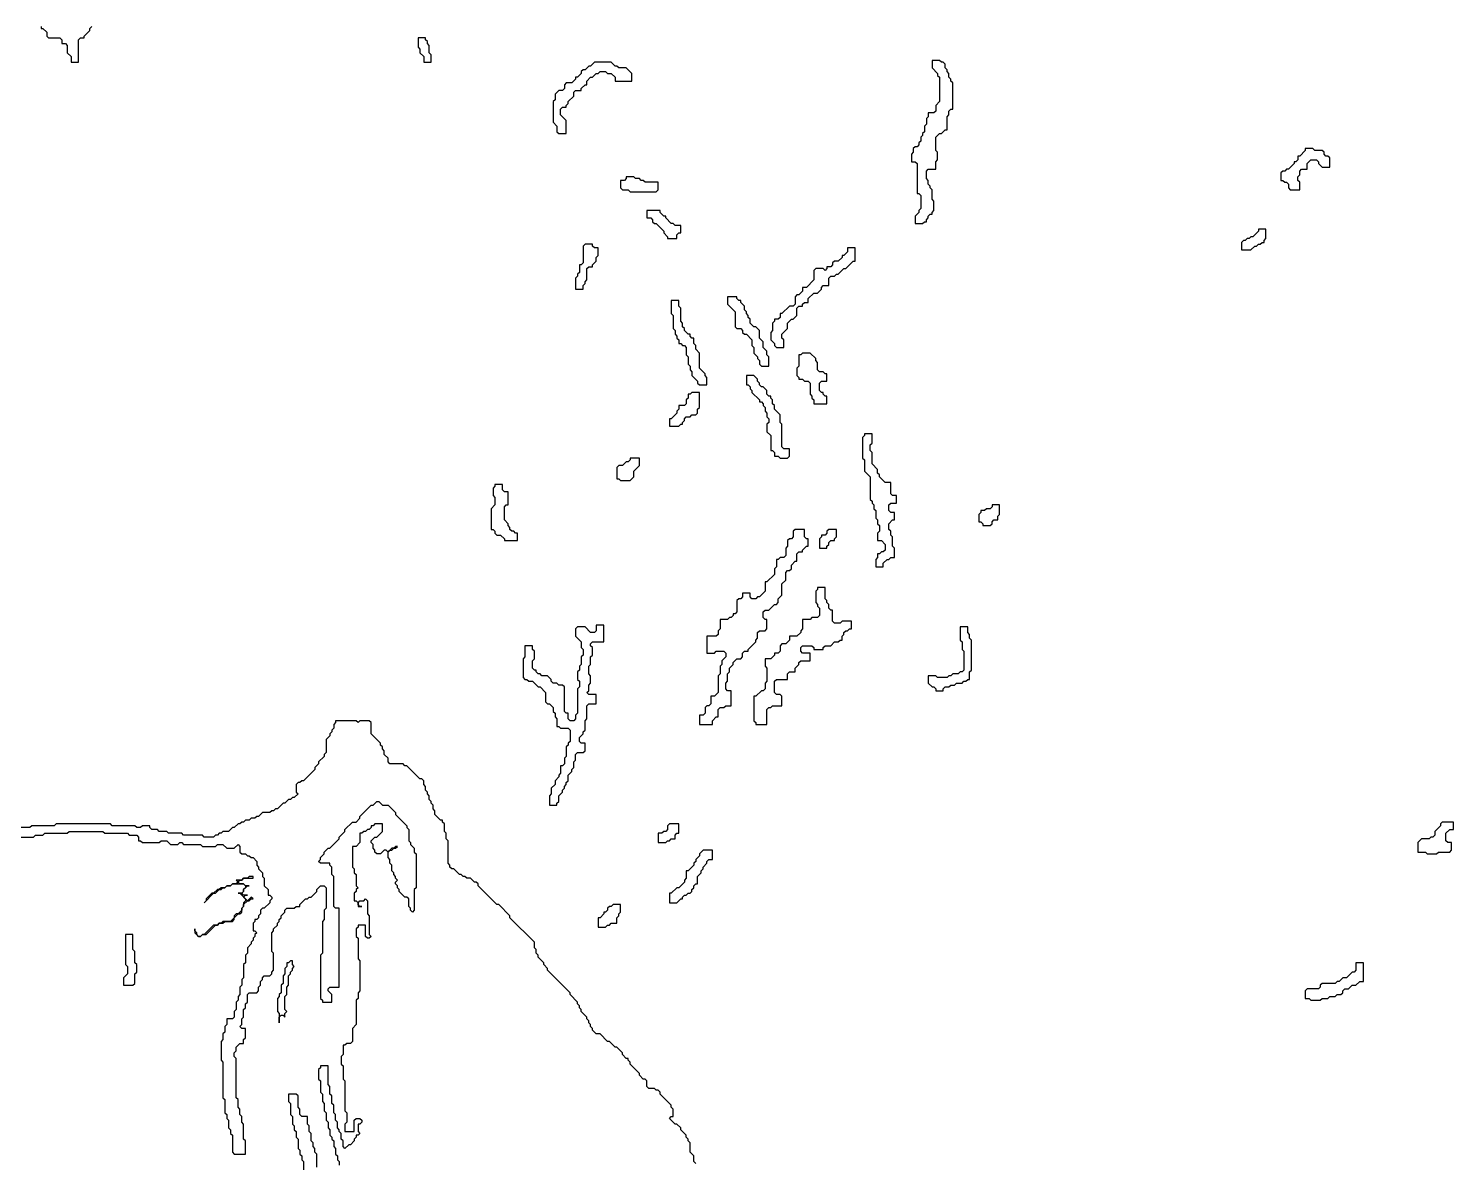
# Model space of a CAD drawing. Header units: metres. Extents: x 0 to 100, y 0 to 141.
# Drawn here: x 59.73 to 78.73, y 105.11 to 120.23 of the extents above; entities that cross this region are included whole.
import ezdxf

# ---------------------------------------------------------------- set-up
doc = ezdxf.new("R2010")
doc.units = ezdxf.units.M

msp = doc.modelspace()

# ---------------------------------------------------------------- linework, layer by layer
for points in [[(59.9, 120.25), (59.9, 120.225), (59.925, 120.225), (59.975, 120.175), (59.975, 120.125), (60, 120.1), (60.15, 120.1), (60.175, 120.075), (60.175, 120.025), (60.225, 120.025), (60.25, 120), (60.25, 119.9), (60.3, 119.85), (60.3, 119.775), (60.4, 119.775), (60.4, 120.075), (60.425, 120.1), (60.475, 120.1), (60.475, 120.125), (60.55, 120.2), (60.55, 120.225), (60.575, 120.25)], [(68.625, 105.1), (68.6, 105.125), (68.6, 105.2), (68.55, 105.25), (68.55, 105.375), (68.525, 105.4), (68.525, 105.425), (68.5, 105.45), (68.5, 105.475), (68.425, 105.55), (68.425, 105.575), (68.375, 105.625), (68.35, 105.625), (68.275, 105.7), (68.3, 105.725), (68.325, 105.725), (68.325, 105.825), (68.3, 105.85), (68.3, 105.875), (68.15, 106.025), (68.15, 106.05), (68.125, 106.075), (68.1, 106.075), (68.075, 106.1), (68, 106.1), (67.975, 106.125), (67.975, 106.2), (67.95, 106.225), (67.925, 106.225), (67.875, 106.275), (67.875, 106.3), (67.75, 106.425), (67.75, 106.45), (67.725, 106.475), (67.725, 106.5), (67.7, 106.5), (67.65, 106.55), (67.65, 106.575), (67.575, 106.65), (67.55, 106.65), (67.475, 106.725), (67.45, 106.725), (67.35, 106.825), (67.3, 106.825), (67.25, 106.875), (67.25, 106.9), (67.225, 106.925), (67.225, 106.95), (67.2, 106.975), (67.2, 107), (67.175, 107.025), (67.175, 107.05), (67.1, 107.125), (67.1, 107.15), (67.075, 107.175), (67.075, 107.2), (67.05, 107.225), (67.05, 107.25), (66.95, 107.35), (66.95, 107.375), (66.65, 107.675), (66.65, 107.7), (66.6, 107.75), (66.6, 107.775), (66.525, 107.85), (66.525, 107.875), (66.5, 107.9), (66.5, 107.95), (66.475, 107.975), (66.475, 108.05), (66.15, 108.375), (66.15, 108.4), (66, 108.55), (65.975, 108.55), (65.725, 108.8), (65.725, 108.825), (65.7, 108.85), (65.675, 108.85), (65.625, 108.9), (65.575, 108.9), (65.55, 108.925), (65.525, 108.925), (65.5, 108.95), (65.475, 108.95), (65.4, 109.025), (65.375, 109.025), (65.35, 109.05), (65.35, 109.075), (65.325, 109.1), (65.325, 109.4), (65.3, 109.425), (65.3, 109.5), (65.275, 109.525), (65.275, 109.625), (65.25, 109.65), (65.25, 109.675), (65.225, 109.675), (65.15, 109.75), (65.15, 109.8), (65.125, 109.825), (65.125, 109.875), (65.1, 109.9), (65.1, 109.925), (65.075, 109.95), (65.075, 110), (65.05, 110.025), (65.05, 110.05), (65.025, 110.075), (65.025, 110.125), (65, 110.15), (65, 110.2), (64.975, 110.225), (64.95, 110.225), (64.775, 110.4), (64.75, 110.4), (64.725, 110.425), (64.55, 110.425), (64.525, 110.45), (64.525, 110.5), (64.475, 110.55), (64.475, 110.6), (64.45, 110.625), (64.45, 110.65), (64.425, 110.675), (64.425, 110.7), (64.3, 110.825), (64.3, 110.975), (64.275, 111), (64.15, 111), (64.125, 110.975), (64.1, 111), (63.825, 111), (63.825, 110.975), (63.8, 110.95), (63.8, 110.9), (63.775, 110.875), (63.775, 110.85), (63.75, 110.825), (63.75, 110.8), (63.7, 110.75), (63.7, 110.575), (63.675, 110.55), (63.675, 110.525), (63.6, 110.45), (63.6, 110.425), (63.55, 110.375), (63.55, 110.35), (63.4, 110.2), (63.375, 110.2), (63.35, 110.175), (63.325, 110.175), (63.3, 110.15), (63.3, 110.05), (63.325, 110.025), (63.275, 109.975), (63.25, 109.975), (63.225, 109.95), (63.2, 109.95), (63.15, 109.9), (63.125, 109.9), (63.05, 109.825), (63.025, 109.825), (63, 109.8), (62.975, 109.8), (62.95, 109.775), (62.85, 109.775), (62.8, 109.725), (62.775, 109.725), (62.75, 109.7), (62.7, 109.7), (62.675, 109.675), (62.625, 109.675), (62.6, 109.65), (62.575, 109.65), (62.55, 109.625), (62.525, 109.625), (62.475, 109.575), (62.45, 109.575), (62.4, 109.525), (62.325, 109.525), (62.3, 109.5), (62.275, 109.5), (62.25, 109.475), (62.225, 109.475), (62.2, 109.45), (62.075, 109.45), (62.05, 109.475), (61.8, 109.475), (61.775, 109.5), (61.6, 109.5), (61.575, 109.525), (61.475, 109.525), (61.45, 109.55), (61.375, 109.55), (61.35, 109.575), (61.35, 109.6), (61.25, 109.6), (61.225, 109.575), (61.175, 109.575), (61.15, 109.6), (60.85, 109.6), (60.825, 109.625), (60.1, 109.625), (60.075, 109.6), (59.775, 109.6), (59.75, 109.575), (59.6, 109.575)], [(59.6, 109.45), (59.8, 109.45), (59.825, 109.475), (59.925, 109.475), (59.95, 109.5), (60.25, 109.5), (60.275, 109.525), (60.725, 109.525), (60.75, 109.5), (61.05, 109.5), (61.075, 109.475), (61.175, 109.475), (61.2, 109.45), (61.2, 109.4), (61.225, 109.4), (61.25, 109.375), (61.475, 109.375), (61.5, 109.4), (61.575, 109.4), (61.625, 109.35), (61.725, 109.35), (61.75, 109.375), (61.775, 109.375), (61.8, 109.35), (62.025, 109.35), (62.05, 109.325), (62.225, 109.325), (62.25, 109.35), (62.325, 109.35), (62.375, 109.3), (62.475, 109.3), (62.525, 109.35), (62.55, 109.325), (62.55, 109.25), (62.575, 109.225), (62.625, 109.225), (62.65, 109.2), (62.675, 109.2), (62.7, 109.175), (62.725, 109.175), (62.775, 109.125), (62.775, 109.075), (62.8, 109.05), (62.8, 109.025), (62.85, 108.975), (62.85, 108.925), (62.875, 108.9), (62.875, 108.8), (62.925, 108.75), (62.925, 108.675), (62.95, 108.675), (62.975, 108.65), (62.975, 108.625), (62.95, 108.6), (62.95, 108.575), (62.875, 108.5), (62.85, 108.5), (62.825, 108.475), (62.825, 108.425), (62.8, 108.4), (62.8, 108.375), (62.775, 108.35), (62.75, 108.35), (62.75, 108.325), (62.725, 108.3), (62.725, 108.2), (62.75, 108.2), (62.775, 108.175), (62.75, 108.15), (62.75, 108.125), (62.725, 108.1), (62.725, 108.075), (62.7, 108.05), (62.7, 108.025), (62.65, 107.975), (62.65, 107.9), (62.625, 107.875), (62.625, 107.775), (62.6, 107.75), (62.6, 107.575), (62.575, 107.55), (62.575, 107.475), (62.55, 107.45), (62.55, 107.35), (62.525, 107.325), (62.525, 107.275), (62.5, 107.25), (62.5, 107.15), (62.475, 107.125), (62.475, 107.05), (62.45, 107.025), (62.375, 107.025), (62.375, 106.95), (62.35, 106.925), (62.35, 106.85), (62.325, 106.825), (62.325, 106.75), (62.3, 106.725), (62.3, 106.475), (62.325, 106.45), (62.325, 105.975), (62.35, 105.95), (62.35, 105.775), (62.375, 105.75), (62.375, 105.7), (62.4, 105.675), (62.4, 105.575), (62.425, 105.55), (62.425, 105.5), (62.45, 105.475), (62.45, 105.25), (62.475, 105.225), (62.625, 105.225), (62.625, 105.4), (62.6, 105.425), (62.6, 105.625), (62.575, 105.65), (62.575, 105.725), (62.55, 105.75), (62.55, 105.825), (62.525, 105.85), (62.525, 105.95), (62.5, 105.975), (62.5, 106.5), (62.475, 106.525), (62.475, 106.575), (62.5, 106.6), (62.5, 106.65), (62.55, 106.7), (62.6, 106.7), (62.6, 106.75), (62.625, 106.775), (62.625, 106.9), (62.575, 106.9), (62.55, 106.925), (62.575, 106.95), (62.575, 107.025), (62.6, 107.05), (62.6, 107.15), (62.625, 107.175), (62.625, 107.225), (62.65, 107.25), (62.65, 107.35), (62.675, 107.375), (62.775, 107.375), (62.8, 107.4), (62.8, 107.45), (62.825, 107.475), (62.825, 107.525), (62.85, 107.55), (62.85, 107.575), (62.875, 107.6), (62.95, 107.6), (62.975, 107.625), (62.975, 107.65), (63, 107.675), (63, 107.9), (62.975, 107.925), (62.975, 108.175), (63, 108.2), (63, 108.225), (63.05, 108.275), (63.05, 108.3), (63.075, 108.325), (63.075, 108.35), (63.1, 108.375), (63.1, 108.4), (63.15, 108.45), (63.15, 108.475), (63.175, 108.5), (63.275, 108.5), (63.3, 108.525), (63.35, 108.525), (63.35, 108.55), (63.425, 108.625), (63.45, 108.625), (63.475, 108.65), (63.5, 108.65), (63.575, 108.725), (63.575, 108.75), (63.625, 108.8), (63.675, 108.8), (63.7, 108.775), (63.7, 108.5), (63.675, 108.475), (63.675, 108.35), (63.65, 108.325), (63.65, 107.9), (63.625, 107.875), (63.625, 107.3), (63.65, 107.275), (63.65, 107.25), (63.775, 107.25), (63.775, 107.35), (63.725, 107.4), (63.725, 107.425), (63.75, 107.45), (63.875, 107.45), (63.875, 108.5), (63.825, 108.5), (63.8, 108.525), (63.8, 108.925), (63.775, 108.95), (63.775, 109.05), (63.75, 109.075), (63.75, 109.1), (63.625, 109.1), (63.6, 109.125), (63.625, 109.15), (63.625, 109.175), (63.675, 109.225), (63.675, 109.25), (63.725, 109.3), (63.75, 109.3), (63.875, 109.425), (63.875, 109.45), (63.95, 109.525), (63.95, 109.55), (64.05, 109.65), (64.1, 109.65), (64.15, 109.7), (64.15, 109.725), (64.3, 109.875), (64.325, 109.875), (64.375, 109.925), (64.4, 109.925), (64.45, 109.875), (64.525, 109.875), (64.625, 109.775), (64.625, 109.75), (64.775, 109.6), (64.775, 109.575), (64.8, 109.55), (64.8, 109.4), (64.825, 109.375), (64.825, 109.35), (64.875, 109.3), (64.875, 109.25), (64.9, 109.225), (64.9, 108.775), (64.875, 108.75), (64.875, 108.475), (64.85, 108.45), (64.825, 108.475), (64.825, 108.5), (64.8, 108.525), (64.8, 108.625), (64.775, 108.65), (64.75, 108.65), (64.675, 108.725), (64.675, 108.75), (64.65, 108.775), (64.65, 108.8), (64.625, 108.825), (64.625, 108.85), (64.65, 108.875), (64.625, 108.9), (64.625, 108.925), (64.6, 108.95), (64.6, 108.975), (64.575, 109), (64.575, 109.075), (64.55, 109.1), (64.55, 109.15), (64.525, 109.175), (64.525, 109.25), (64.55, 109.275), (64.575, 109.275), (64.6, 109.3), (64.625, 109.3), (64.65, 109.325), (64.625, 109.325), (64.6, 109.3), (64.575, 109.3), (64.525, 109.25), (64.5, 109.275), (64.475, 109.275), (64.425, 109.225), (64.375, 109.225), (64.35, 109.25), (64.35, 109.275), (64.325, 109.3), (64.325, 109.35), (64.3, 109.375), (64.3, 109.4), (64.35, 109.45), (64.375, 109.45), (64.45, 109.525), (64.45, 109.625), (64.35, 109.625), (64.325, 109.6), (64.3, 109.6), (64.3, 109.575), (64.275, 109.55), (64.25, 109.55), (64.225, 109.525), (64.2, 109.525), (64.175, 109.5), (64.15, 109.5), (64.15, 109.375), (64.1, 109.325), (64.05, 109.325), (64.05, 109.05), (64.075, 109.025), (64.075, 108.975), (64.1, 108.95), (64.1, 108.8), (64.125, 108.775), (64.1, 108.75), (64.1, 108.725), (64.075, 108.7), (64.075, 108.6), (64.1, 108.6), (64.125, 108.575), (64.125, 108.525), (64.175, 108.525), (64.15, 108.525), (64.125, 108.55), (64.125, 108.575), (64.15, 108.6), (64.2, 108.6), (64.225, 108.625), (64.25, 108.6), (64.25, 108.425), (64.275, 108.4), (64.275, 108.15), (64.3, 108.125), (64.275, 108.1), (64.25, 108.1), (64.225, 108.125), (64.225, 108.275), (64.125, 108.275), (64.125, 108.25), (64.1, 108.225), (64.1, 108.125), (64.125, 108.1), (64.125, 107.825), (64.15, 107.8), (64.15, 107.4), (64.125, 107.375), (64.125, 107.3), (64.1, 107.275), (64.1, 106.95), (64.05, 106.9), (64.05, 106.725), (64.025, 106.7), (63.975, 106.7), (63.95, 106.675), (63.925, 106.675), (63.925, 106.55), (63.9, 106.525), (63.9, 106.425), (63.925, 106.4), (63.925, 106.225), (63.95, 106.2), (63.95, 105.8), (63.975, 105.775), (63.975, 105.65), (63.95, 105.625), (63.95, 105.525), (64.075, 105.525), (64.075, 105.675), (64.1, 105.7), (64.15, 105.7), (64.175, 105.675), (64.175, 105.65), (64.15, 105.625), (64.125, 105.625), (64.125, 105.525), (64.15, 105.5), (64.125, 105.475), (64.1, 105.475), (64.1, 105.45), (64.075, 105.425), (64.075, 105.4), (64.025, 105.35), (64, 105.35), (63.95, 105.3), (63.925, 105.325), (63.925, 105.4), (63.9, 105.425), (63.9, 105.5), (63.875, 105.525), (63.875, 105.55), (63.85, 105.575), (63.85, 105.65), (63.825, 105.675), (63.825, 105.75), (63.8, 105.775), (63.8, 105.875), (63.775, 105.9), (63.775, 106), (63.75, 106.025), (63.75, 106.125), (63.725, 106.15), (63.725, 106.4), (63.625, 106.4), (63.625, 106.375), (63.6, 106.35), (63.6, 106.225), (63.625, 106.2), (63.625, 106.05), (63.65, 106.025), (63.65, 105.925), (63.675, 105.9), (63.675, 105.8), (63.7, 105.775), (63.7, 105.675), (63.725, 105.65), (63.725, 105.575), (63.75, 105.55), (63.75, 105.475), (63.775, 105.45), (63.775, 105.425), (63.8, 105.4), (63.8, 105.325), (63.825, 105.3), (63.825, 105.225), (63.85, 105.2), (63.85, 105.15), (63.875, 105.125), (63.875, 105.075)], [(63.575, 105.05), (63.575, 105.225), (63.55, 105.25), (63.55, 105.3), (63.525, 105.325), (63.525, 105.375), (63.5, 105.4), (63.5, 105.5), (63.475, 105.525), (63.475, 105.6), (63.45, 105.625), (63.45, 105.725), (63.375, 105.725), (63.35, 105.75), (63.35, 105.825), (63.325, 105.85), (63.325, 106), (63.3, 106.025), (63.2, 106.025), (63.2, 105.925), (63.225, 105.9), (63.225, 105.75), (63.25, 105.725), (63.25, 105.625), (63.275, 105.6), (63.275, 105.55), (63.3, 105.525), (63.3, 105.45), (63.325, 105.425), (63.325, 105.3), (63.35, 105.275), (63.35, 105.225), (63.375, 105.2), (63.375, 105.15), (63.4, 105.125), (63.4, 105)]]:
    msp.add_lwpolyline(points)
for points in [[(64.925, 120.1), (64.925, 119.975), (64.95, 119.95), (64.95, 119.9), (65, 119.85), (65, 119.775), (65.1, 119.775), (65.1, 119.875), (65.075, 119.9), (65.075, 120), (65.05, 120.025), (65.05, 120.05), (65.025, 120.075), (65.025, 120.1)], [(67.275, 119.775), (67.225, 119.725), (67.2, 119.725), (67.15, 119.675), (67.125, 119.675), (67.1, 119.65), (67.1, 119.625), (67.05, 119.575), (67.025, 119.575), (67.025, 119.55), (66.975, 119.5), (66.9, 119.5), (66.875, 119.475), (66.875, 119.425), (66.85, 119.4), (66.8, 119.4), (66.75, 119.35), (66.75, 119.275), (66.725, 119.25), (66.725, 118.975), (66.775, 118.925), (66.775, 118.85), (66.8, 118.825), (66.9, 118.825), (66.9, 119), (66.825, 119.075), (66.825, 119.15), (66.85, 119.175), (66.9, 119.175), (66.9, 119.2), (66.925, 119.225), (66.925, 119.25), (67, 119.325), (67, 119.375), (67.025, 119.4), (67.1, 119.4), (67.1, 119.425), (67.15, 119.475), (67.175, 119.475), (67.175, 119.525), (67.225, 119.575), (67.25, 119.575), (67.3, 119.625), (67.325, 119.625), (67.35, 119.65), (67.425, 119.65), (67.45, 119.625), (67.5, 119.625), (67.55, 119.575), (67.55, 119.525), (67.775, 119.525), (67.775, 119.625), (67.7, 119.7), (67.6, 119.7), (67.575, 119.725), (67.55, 119.725), (67.5, 119.775)], [(71.775, 119.8), (71.775, 119.7), (71.85, 119.625), (71.85, 119.6), (71.875, 119.575), (71.875, 119.25), (71.825, 119.2), (71.825, 119.125), (71.8, 119.1), (71.725, 119.1), (71.725, 119.05), (71.7, 119.025), (71.7, 118.95), (71.675, 118.925), (71.675, 118.85), (71.65, 118.825), (71.65, 118.8), (71.625, 118.775), (71.625, 118.725), (71.6, 118.7), (71.6, 118.675), (71.575, 118.65), (71.55, 118.65), (71.525, 118.625), (71.525, 118.575), (71.5, 118.55), (71.5, 118.45), (71.55, 118.45), (71.575, 118.425), (71.575, 118.025), (71.6, 118.025), (71.625, 118), (71.625, 117.825), (71.6, 117.8), (71.6, 117.775), (71.55, 117.725), (71.55, 117.625), (71.65, 117.625), (71.675, 117.65), (71.7, 117.65), (71.7, 117.675), (71.725, 117.7), (71.725, 117.725), (71.75, 117.75), (71.775, 117.75), (71.775, 117.775), (71.8, 117.8), (71.8, 117.925), (71.775, 117.95), (71.775, 118.075), (71.75, 118.1), (71.75, 118.125), (71.725, 118.15), (71.725, 118.2), (71.7, 118.225), (71.7, 118.325), (71.725, 118.35), (71.825, 118.35), (71.825, 118.45), (71.85, 118.475), (71.85, 118.575), (71.825, 118.6), (71.825, 118.775), (71.875, 118.825), (71.9, 118.825), (71.95, 118.875), (71.975, 118.875), (71.975, 119.05), (72, 119.075), (72, 119.125), (72.025, 119.15), (72.05, 119.15), (72.05, 119.5), (72.025, 119.525), (72.025, 119.55), (72, 119.575), (72, 119.625), (71.975, 119.65), (71.975, 119.675), (71.95, 119.7), (71.95, 119.75), (71.925, 119.775), (71.9, 119.775), (71.875, 119.8)], [(76.75, 118.625), (76.75, 118.6), (76.675, 118.525), (76.65, 118.525), (76.65, 118.475), (76.625, 118.45), (76.6, 118.45), (76.6, 118.425), (76.525, 118.35), (76.5, 118.35), (76.475, 118.325), (76.45, 118.325), (76.425, 118.3), (76.425, 118.2), (76.45, 118.2), (76.475, 118.175), (76.5, 118.175), (76.525, 118.15), (76.525, 118.1), (76.55, 118.075), (76.675, 118.075), (76.675, 118.175), (76.65, 118.2), (76.65, 118.25), (76.675, 118.275), (76.675, 118.325), (76.7, 118.35), (76.775, 118.35), (76.775, 118.425), (76.825, 118.475), (76.9, 118.475), (76.925, 118.45), (76.925, 118.425), (76.975, 118.375), (77.075, 118.375), (77.075, 118.5), (77.05, 118.525), (77.025, 118.525), (77, 118.55), (77, 118.575), (76.975, 118.6), (76.875, 118.6), (76.85, 118.625)], [(67.7, 118.25), (67.7, 118.225), (67.675, 118.2), (67.625, 118.2), (67.625, 118.1), (67.65, 118.075), (67.725, 118.075), (67.75, 118.05), (68.1, 118.05), (68.125, 118.075), (68.125, 118.175), (67.95, 118.175), (67.925, 118.2), (67.9, 118.2), (67.875, 118.225), (67.825, 118.225), (67.8, 118.25)], [(67.975, 117.8), (67.975, 117.7), (68.025, 117.7), (68.05, 117.675), (68.05, 117.65), (68.075, 117.625), (68.1, 117.625), (68.2, 117.525), (68.2, 117.5), (68.25, 117.45), (68.25, 117.425), (68.375, 117.425), (68.375, 117.475), (68.4, 117.5), (68.425, 117.5), (68.425, 117.6), (68.35, 117.6), (68.325, 117.625), (68.3, 117.625), (68.225, 117.7), (68.225, 117.725), (68.2, 117.725), (68.15, 117.775), (68.15, 117.8)], [(76.125, 117.55), (76.125, 117.525), (76.05, 117.45), (76.025, 117.45), (76, 117.425), (75.975, 117.425), (75.95, 117.4), (75.925, 117.4), (75.9, 117.375), (75.9, 117.275), (76.025, 117.275), (76.075, 117.325), (76.1, 117.325), (76.125, 117.35), (76.15, 117.35), (76.175, 117.375), (76.2, 117.375), (76.2, 117.4), (76.225, 117.425), (76.225, 117.55)], [(67.15, 117.35), (67.125, 117.325), (67.125, 117.1), (67.1, 117.075), (67.075, 117.075), (67.075, 116.975), (67.05, 116.95), (67.05, 116.925), (67.025, 116.9), (67.025, 116.75), (67.125, 116.75), (67.125, 116.8), (67.15, 116.825), (67.15, 116.85), (67.175, 116.875), (67.175, 117.025), (67.2, 117.05), (67.25, 117.05), (67.25, 117.075), (67.3, 117.125), (67.3, 117.175), (67.325, 117.2), (67.325, 117.3), (67.275, 117.3), (67.25, 117.325), (67.25, 117.35)], [(70.65, 117.3), (70.65, 117.25), (70.6, 117.2), (70.575, 117.2), (70.575, 117.175), (70.525, 117.125), (70.475, 117.125), (70.45, 117.1), (70.45, 117.075), (70.425, 117.05), (70.375, 117.05), (70.375, 117.025), (70.35, 117), (70.325, 117.025), (70.225, 117.025), (70.2, 117), (70.2, 116.875), (70.1, 116.775), (70.05, 116.775), (70.05, 116.725), (70, 116.675), (69.975, 116.675), (69.95, 116.65), (69.95, 116.55), (69.925, 116.525), (69.875, 116.525), (69.775, 116.425), (69.75, 116.425), (69.75, 116.375), (69.725, 116.35), (69.675, 116.35), (69.675, 116.325), (69.65, 116.3), (69.65, 116.2), (69.625, 116.175), (69.625, 116.075), (69.675, 116.025), (69.675, 116), (69.7, 115.975), (69.8, 115.975), (69.8, 116.075), (69.775, 116.1), (69.775, 116.15), (69.85, 116.225), (69.85, 116.3), (69.9, 116.35), (69.925, 116.35), (69.975, 116.4), (69.975, 116.5), (70, 116.525), (70.05, 116.525), (70.05, 116.55), (70.075, 116.575), (70.125, 116.575), (70.125, 116.625), (70.2, 116.7), (70.25, 116.7), (70.3, 116.75), (70.3, 116.775), (70.325, 116.8), (70.4, 116.8), (70.4, 116.9), (70.425, 116.925), (70.475, 116.925), (70.5, 116.95), (70.525, 116.95), (70.6, 117.025), (70.625, 117.025), (70.725, 117.125), (70.75, 117.125), (70.75, 117.3)], [(69.05, 116.65), (69.05, 116.55), (69.15, 116.45), (69.15, 116.25), (69.175, 116.225), (69.225, 116.225), (69.25, 116.2), (69.25, 116.175), (69.275, 116.15), (69.3, 116.15), (69.375, 116.075), (69.375, 116), (69.4, 115.975), (69.4, 115.9), (69.45, 115.85), (69.45, 115.825), (69.475, 115.8), (69.475, 115.75), (69.5, 115.725), (69.6, 115.725), (69.6, 115.85), (69.575, 115.875), (69.575, 115.925), (69.525, 115.975), (69.525, 116.05), (69.475, 116.1), (69.475, 116.2), (69.425, 116.25), (69.4, 116.25), (69.35, 116.3), (69.35, 116.35), (69.325, 116.375), (69.325, 116.4), (69.3, 116.425), (69.3, 116.45), (69.275, 116.475), (69.275, 116.525), (69.225, 116.575), (69.225, 116.6), (69.2, 116.6), (69.175, 116.625), (69.175, 116.65)], [(68.3, 116.6), (68.3, 116.425), (68.325, 116.4), (68.325, 116.225), (68.35, 116.2), (68.35, 116.15), (68.375, 116.125), (68.375, 116.1), (68.4, 116.075), (68.4, 116.025), (68.425, 116.025), (68.45, 116), (68.475, 116), (68.5, 115.975), (68.5, 115.875), (68.525, 115.85), (68.525, 115.75), (68.55, 115.725), (68.55, 115.675), (68.575, 115.65), (68.575, 115.6), (68.65, 115.525), (68.65, 115.5), (68.675, 115.475), (68.775, 115.475), (68.775, 115.575), (68.75, 115.6), (68.75, 115.625), (68.675, 115.7), (68.675, 115.9), (68.625, 115.95), (68.625, 116), (68.6, 116.025), (68.6, 116.1), (68.575, 116.1), (68.55, 116.125), (68.55, 116.15), (68.525, 116.15), (68.475, 116.2), (68.475, 116.225), (68.45, 116.25), (68.45, 116.3), (68.425, 116.325), (68.425, 116.5), (68.4, 116.525), (68.4, 116.6)], [(70.05, 115.9), (70.025, 115.875), (70, 115.875), (70, 115.725), (69.975, 115.7), (69.975, 115.6), (70, 115.575), (70, 115.55), (70.05, 115.55), (70.075, 115.525), (70.125, 115.525), (70.15, 115.5), (70.15, 115.35), (70.175, 115.325), (70.175, 115.3), (70.2, 115.275), (70.2, 115.225), (70.375, 115.225), (70.375, 115.325), (70.35, 115.325), (70.325, 115.35), (70.325, 115.375), (70.3, 115.375), (70.275, 115.4), (70.275, 115.5), (70.3, 115.525), (70.375, 115.525), (70.375, 115.625), (70.35, 115.625), (70.325, 115.65), (70.275, 115.65), (70.25, 115.675), (70.25, 115.775), (70.225, 115.8), (70.225, 115.825), (70.15, 115.9)], [(69.3, 115.6), (69.3, 115.475), (69.325, 115.475), (69.35, 115.45), (69.35, 115.425), (69.375, 115.4), (69.375, 115.375), (69.475, 115.275), (69.475, 115.25), (69.5, 115.25), (69.525, 115.225), (69.525, 115.2), (69.55, 115.175), (69.55, 115.125), (69.575, 115.1), (69.575, 115.05), (69.6, 115.025), (69.6, 114.975), (69.575, 114.95), (69.575, 114.85), (69.625, 114.8), (69.625, 114.6), (69.65, 114.6), (69.675, 114.575), (69.675, 114.525), (69.725, 114.525), (69.75, 114.5), (69.85, 114.5), (69.875, 114.525), (69.875, 114.625), (69.8, 114.625), (69.775, 114.65), (69.775, 114.95), (69.75, 114.975), (69.75, 115.075), (69.675, 115.15), (69.675, 115.2), (69.65, 115.225), (69.65, 115.275), (69.625, 115.3), (69.625, 115.325), (69.6, 115.325), (69.575, 115.35), (69.575, 115.4), (69.525, 115.45), (69.5, 115.45), (69.475, 115.475), (69.475, 115.5), (69.45, 115.525), (69.45, 115.55), (69.4, 115.6)], [(68.575, 115.375), (68.55, 115.35), (68.525, 115.35), (68.525, 115.3), (68.5, 115.275), (68.5, 115.225), (68.475, 115.2), (68.4, 115.2), (68.4, 115.15), (68.375, 115.125), (68.375, 115.1), (68.3, 115.025), (68.275, 115.025), (68.275, 114.925), (68.4, 114.925), (68.425, 114.95), (68.45, 114.95), (68.45, 114.975), (68.475, 115), (68.475, 115.025), (68.5, 115.05), (68.55, 115.05), (68.575, 115.075), (68.625, 115.075), (68.65, 115.1), (68.65, 115.15), (68.675, 115.175), (68.675, 115.375)], [(70.875, 114.825), (70.875, 114.8), (70.85, 114.775), (70.85, 114.5), (70.875, 114.475), (70.875, 114.325), (70.95, 114.25), (70.95, 113.95), (70.975, 113.925), (70.975, 113.9), (71, 113.875), (71, 113.825), (71.025, 113.8), (71.025, 113.7), (71.05, 113.675), (71.05, 113.625), (71.075, 113.6), (71.075, 113.525), (71.05, 113.5), (71.05, 113.4), (71.1, 113.4), (71.15, 113.35), (71.15, 113.275), (71.125, 113.25), (71.1, 113.25), (71.075, 113.225), (71.05, 113.225), (71.05, 113.175), (71.025, 113.15), (71.025, 113.05), (71.125, 113.05), (71.125, 113.1), (71.175, 113.15), (71.2, 113.15), (71.225, 113.175), (71.275, 113.175), (71.275, 113.3), (71.25, 113.325), (71.25, 113.45), (71.225, 113.475), (71.225, 113.525), (71.2, 113.55), (71.2, 113.625), (71.25, 113.675), (71.275, 113.675), (71.275, 113.775), (71.225, 113.775), (71.2, 113.8), (71.2, 113.875), (71.225, 113.9), (71.3, 113.9), (71.3, 114), (71.25, 114), (71.225, 114.025), (71.225, 114.175), (71.15, 114.175), (71.075, 114.25), (71.075, 114.275), (71.05, 114.3), (71.05, 114.35), (70.975, 114.425), (70.975, 114.575), (70.95, 114.6), (70.95, 114.675), (70.975, 114.7), (70.975, 114.825)], [(67.75, 114.5), (67.75, 114.475), (67.725, 114.45), (67.7, 114.45), (67.65, 114.4), (67.6, 114.4), (67.575, 114.375), (67.575, 114.225), (67.6, 114.225), (67.625, 114.2), (67.75, 114.2), (67.8, 114.25), (67.8, 114.325), (67.875, 114.4), (67.875, 114.5)], [(65.95, 114.15), (65.95, 114.125), (65.925, 114.1), (65.925, 114), (65.95, 113.975), (65.95, 113.875), (65.9, 113.825), (65.9, 113.55), (65.925, 113.55), (65.95, 113.525), (65.95, 113.5), (65.975, 113.475), (66.025, 113.475), (66.075, 113.425), (66.075, 113.4), (66.25, 113.4), (66.25, 113.5), (66.225, 113.5), (66.2, 113.525), (66.175, 113.525), (66.15, 113.55), (66.15, 113.575), (66.125, 113.6), (66.125, 113.625), (66.075, 113.675), (66.075, 113.85), (66.1, 113.875), (66.125, 113.875), (66.125, 114.05), (66.075, 114.05), (66.05, 114.075), (66.05, 114.15)], [(72.575, 113.875), (72.575, 113.85), (72.55, 113.825), (72.5, 113.825), (72.475, 113.8), (72.425, 113.8), (72.425, 113.775), (72.4, 113.75), (72.4, 113.65), (72.425, 113.65), (72.45, 113.625), (72.45, 113.6), (72.55, 113.6), (72.575, 113.625), (72.575, 113.65), (72.6, 113.675), (72.65, 113.675), (72.65, 113.725), (72.675, 113.75), (72.675, 113.875)], [(69.95, 113.55), (69.925, 113.525), (69.925, 113.45), (69.9, 113.425), (69.875, 113.425), (69.85, 113.4), (69.85, 113.325), (69.825, 113.3), (69.825, 113.2), (69.8, 113.175), (69.75, 113.175), (69.725, 113.15), (69.7, 113.15), (69.7, 113.05), (69.675, 113.025), (69.675, 112.95), (69.575, 112.85), (69.55, 112.85), (69.55, 112.725), (69.475, 112.65), (69.45, 112.65), (69.425, 112.625), (69.375, 112.625), (69.35, 112.65), (69.35, 112.7), (69.25, 112.7), (69.25, 112.65), (69.225, 112.625), (69.2, 112.625), (69.175, 112.6), (69.175, 112.45), (69.15, 112.425), (69.125, 112.425), (69.125, 112.4), (69.1, 112.375), (69.075, 112.375), (69.05, 112.35), (68.95, 112.35), (68.95, 112.225), (68.925, 112.2), (68.925, 112.15), (68.9, 112.125), (68.775, 112.125), (68.775, 111.9), (68.875, 111.9), (68.9, 111.925), (69, 111.925), (69.025, 111.9), (69.025, 111.85), (68.975, 111.8), (68.975, 111.75), (68.95, 111.725), (68.95, 111.625), (68.925, 111.6), (68.925, 111.375), (68.875, 111.325), (68.825, 111.325), (68.825, 111.225), (68.8, 111.2), (68.775, 111.2), (68.75, 111.175), (68.75, 111.1), (68.725, 111.075), (68.675, 111.075), (68.675, 110.95), (68.85, 110.95), (68.85, 111), (68.9, 111.05), (68.925, 111.05), (68.925, 111.15), (68.95, 111.175), (69, 111.175), (69.025, 111.2), (69.1, 111.2), (69.1, 111.4), (69.05, 111.4), (69.025, 111.425), (69.025, 111.5), (69.05, 111.525), (69.05, 111.625), (69.075, 111.65), (69.075, 111.7), (69.125, 111.75), (69.125, 111.775), (69.175, 111.825), (69.225, 111.825), (69.25, 111.85), (69.25, 111.9), (69.275, 111.925), (69.325, 111.925), (69.325, 111.95), (69.425, 112.05), (69.425, 112.075), (69.45, 112.1), (69.45, 112.175), (69.475, 112.2), (69.55, 112.2), (69.575, 112.225), (69.575, 112.35), (69.55, 112.35), (69.525, 112.375), (69.525, 112.45), (69.55, 112.475), (69.6, 112.475), (69.675, 112.55), (69.7, 112.55), (69.725, 112.575), (69.725, 112.625), (69.775, 112.675), (69.775, 112.825), (69.825, 112.875), (69.825, 112.975), (69.85, 113), (69.875, 113), (69.9, 113.025), (69.9, 113.075), (69.95, 113.125), (69.975, 113.125), (69.975, 113.225), (70, 113.25), (70.05, 113.25), (70.05, 113.275), (70.1, 113.325), (70.125, 113.325), (70.125, 113.425), (70.1, 113.425), (70.075, 113.45), (70.075, 113.55)], [(70.4, 113.55), (70.375, 113.525), (70.375, 113.5), (70.35, 113.475), (70.3, 113.475), (70.3, 113.45), (70.275, 113.425), (70.275, 113.3), (70.375, 113.3), (70.375, 113.325), (70.4, 113.35), (70.4, 113.375), (70.425, 113.4), (70.475, 113.4), (70.475, 113.425), (70.5, 113.45), (70.5, 113.55)], [(70.25, 112.775), (70.25, 112.75), (70.225, 112.725), (70.225, 112.575), (70.25, 112.55), (70.25, 112.525), (70.275, 112.5), (70.275, 112.4), (70.25, 112.375), (70.175, 112.375), (70.15, 112.35), (70.05, 112.35), (70.05, 112.225), (70.025, 112.2), (70.025, 112.175), (69.975, 112.125), (69.875, 112.125), (69.875, 112.075), (69.825, 112.025), (69.775, 112.025), (69.75, 112), (69.75, 111.925), (69.725, 111.9), (69.675, 111.9), (69.675, 111.875), (69.625, 111.825), (69.55, 111.825), (69.55, 111.725), (69.575, 111.7), (69.575, 111.525), (69.55, 111.5), (69.55, 111.425), (69.525, 111.4), (69.5, 111.4), (69.425, 111.325), (69.4, 111.325), (69.4, 111), (69.425, 110.975), (69.425, 110.95), (69.575, 110.95), (69.575, 111.15), (69.6, 111.175), (69.625, 111.175), (69.65, 111.2), (69.775, 111.2), (69.775, 111.325), (69.75, 111.35), (69.7, 111.35), (69.675, 111.375), (69.675, 111.525), (69.7, 111.55), (69.85, 111.55), (69.85, 111.625), (69.875, 111.65), (69.95, 111.65), (69.95, 111.7), (70, 111.75), (70, 111.775), (70.025, 111.8), (70.15, 111.8), (70.15, 111.9), (70.05, 111.9), (70.025, 111.925), (70.025, 111.975), (70.05, 112), (70.175, 112), (70.2, 111.975), (70.2, 111.95), (70.325, 111.95), (70.325, 111.975), (70.35, 112), (70.425, 112), (70.475, 112.05), (70.525, 112.05), (70.55, 112.075), (70.575, 112.075), (70.575, 112.125), (70.6, 112.15), (70.6, 112.175), (70.625, 112.2), (70.65, 112.2), (70.675, 112.225), (70.7, 112.225), (70.7, 112.325), (70.575, 112.325), (70.55, 112.3), (70.475, 112.3), (70.45, 112.325), (70.45, 112.475), (70.425, 112.475), (70.4, 112.5), (70.4, 112.55), (70.375, 112.575), (70.375, 112.6), (70.35, 112.625), (70.35, 112.775)], [(67.3, 112.275), (67.3, 112.2), (67.275, 112.175), (67.225, 112.175), (67.15, 112.25), (67.05, 112.25), (67.025, 112.225), (67.025, 112.125), (67.1, 112.05), (67.1, 111.975), (67.125, 111.95), (67.125, 111.875), (67.1, 111.85), (67.1, 111.75), (67.075, 111.725), (67.075, 111.675), (67.05, 111.65), (67.05, 111.55), (67.075, 111.525), (67.075, 111.45), (67.05, 111.425), (67.05, 111.1), (67.025, 111.075), (67.025, 111.025), (67, 111), (66.95, 111), (66.925, 111.025), (66.925, 111.1), (66.9, 111.1), (66.875, 111.125), (66.875, 111.45), (66.85, 111.475), (66.8, 111.475), (66.775, 111.5), (66.725, 111.5), (66.7, 111.525), (66.7, 111.55), (66.65, 111.6), (66.575, 111.6), (66.55, 111.625), (66.525, 111.625), (66.5, 111.65), (66.5, 111.675), (66.475, 111.675), (66.45, 111.7), (66.45, 111.8), (66.475, 111.825), (66.475, 111.925), (66.45, 111.95), (66.45, 112), (66.35, 112), (66.35, 111.85), (66.325, 111.825), (66.325, 111.575), (66.35, 111.55), (66.375, 111.55), (66.4, 111.525), (66.45, 111.525), (66.525, 111.45), (66.55, 111.45), (66.625, 111.375), (66.625, 111.25), (66.65, 111.225), (66.675, 111.225), (66.725, 111.175), (66.725, 111.125), (66.75, 111.1), (66.75, 111.05), (66.775, 111.025), (66.775, 110.925), (66.8, 110.925), (66.825, 110.9), (66.925, 110.9), (66.95, 110.875), (66.95, 110.725), (66.925, 110.7), (66.925, 110.675), (66.9, 110.65), (66.9, 110.525), (66.875, 110.5), (66.875, 110.425), (66.85, 110.4), (66.825, 110.4), (66.825, 110.3), (66.8, 110.275), (66.8, 110.25), (66.75, 110.2), (66.75, 110.15), (66.7, 110.1), (66.7, 110.025), (66.675, 110), (66.675, 109.875), (66.775, 109.875), (66.775, 109.9), (66.8, 109.925), (66.8, 110), (66.85, 110.05), (66.85, 110.075), (66.875, 110.1), (66.875, 110.125), (66.9, 110.15), (66.9, 110.175), (66.925, 110.2), (66.925, 110.275), (66.975, 110.325), (66.975, 110.35), (67, 110.375), (67, 110.45), (67.025, 110.475), (67.025, 110.55), (67.05, 110.575), (67.125, 110.575), (67.15, 110.6), (67.15, 110.7), (67.1, 110.7), (67.075, 110.725), (67.075, 110.775), (67.125, 110.825), (67.125, 110.85), (67.15, 110.875), (67.15, 111), (67.175, 111.025), (67.175, 111.2), (67.2, 111.225), (67.3, 111.225), (67.3, 111.35), (67.2, 111.35), (67.175, 111.375), (67.2, 111.4), (67.2, 111.475), (67.225, 111.5), (67.225, 111.6), (67.2, 111.625), (67.2, 111.725), (67.225, 111.75), (67.225, 111.85), (67.25, 111.875), (67.25, 111.975), (67.225, 112), (67.225, 112.025), (67.25, 112.05), (67.4, 112.05), (67.4, 112.275)], [(72.15, 112.25), (72.15, 112.075), (72.175, 112.05), (72.175, 111.95), (72.2, 111.925), (72.2, 111.675), (72.175, 111.65), (72.15, 111.65), (72.125, 111.625), (72.05, 111.625), (72.025, 111.6), (72, 111.6), (71.975, 111.575), (71.85, 111.575), (71.825, 111.6), (71.725, 111.6), (71.725, 111.5), (71.775, 111.45), (71.8, 111.45), (71.825, 111.425), (71.825, 111.4), (71.925, 111.4), (71.925, 111.425), (71.95, 111.45), (72, 111.45), (72.025, 111.475), (72.075, 111.475), (72.1, 111.5), (72.175, 111.5), (72.2, 111.525), (72.225, 111.525), (72.25, 111.55), (72.275, 111.55), (72.275, 111.65), (72.3, 111.675), (72.3, 112.075), (72.275, 112.1), (72.275, 112.15), (72.25, 112.175), (72.25, 112.25)], [(68.275, 109.625), (68.25, 109.6), (68.25, 109.55), (68.225, 109.525), (68.2, 109.525), (68.175, 109.5), (68.125, 109.5), (68.125, 109.375), (68.225, 109.375), (68.25, 109.4), (68.275, 109.4), (68.3, 109.425), (68.35, 109.425), (68.35, 109.475), (68.375, 109.5), (68.4, 109.5), (68.4, 109.625)], [(78.575, 109.65), (78.55, 109.625), (78.55, 109.6), (78.475, 109.525), (78.475, 109.475), (78.45, 109.45), (78.425, 109.45), (78.4, 109.425), (78.3, 109.425), (78.25, 109.375), (78.25, 109.25), (78.35, 109.25), (78.375, 109.225), (78.5, 109.225), (78.525, 109.25), (78.675, 109.25), (78.7, 109.275), (78.7, 109.375), (78.65, 109.375), (78.625, 109.4), (78.625, 109.5), (78.675, 109.55), (78.725, 109.55), (78.725, 109.65)], [(68.725, 109.275), (68.675, 109.225), (68.675, 109.2), (68.625, 109.15), (68.625, 109.125), (68.6, 109.1), (68.6, 109.075), (68.525, 109), (68.5, 109), (68.5, 108.9), (68.475, 108.875), (68.475, 108.85), (68.4, 108.775), (68.375, 108.775), (68.3, 108.7), (68.275, 108.7), (68.275, 108.575), (68.375, 108.575), (68.425, 108.625), (68.45, 108.625), (68.45, 108.65), (68.475, 108.675), (68.5, 108.675), (68.525, 108.7), (68.55, 108.7), (68.575, 108.725), (68.575, 108.75), (68.6, 108.775), (68.6, 108.8), (68.625, 108.825), (68.65, 108.825), (68.65, 108.925), (68.7, 108.975), (68.7, 109), (68.725, 109.025), (68.725, 109.05), (68.775, 109.1), (68.775, 109.125), (68.8, 109.15), (68.85, 109.15), (68.85, 109.275)], [(62.675, 108.925), (62.65, 108.9), (62.6, 108.9), (62.575, 108.875), (62.5, 108.875), (62.525, 108.85), (62.5, 108.825), (62.45, 108.825), (62.425, 108.8), (62.375, 108.8), (62.35, 108.775), (62.3, 108.775), (62.275, 108.75), (62.25, 108.75), (62.2, 108.7), (62.175, 108.7), (62.1, 108.625), (62.1, 108.6), (62.075, 108.575), (62.2, 108.7), (62.225, 108.7), (62.275, 108.75), (62.3, 108.75), (62.325, 108.775), (62.35, 108.775), (62.375, 108.8), (62.425, 108.8), (62.45, 108.825), (62.6, 108.825), (62.625, 108.8), (62.625, 108.775), (62.6, 108.75), (62.6, 108.725), (62.575, 108.7), (62.525, 108.7), (62.55, 108.7), (62.625, 108.625), (62.625, 108.6), (62.6, 108.575), (62.6, 108.525), (62.575, 108.5), (62.575, 108.475), (62.525, 108.425), (62.5, 108.425), (62.475, 108.4), (62.475, 108.375), (62.425, 108.325), (62.325, 108.325), (62.3, 108.3), (62.275, 108.3), (62.25, 108.275), (62.2, 108.275), (62.075, 108.15), (62.05, 108.15), (62.025, 108.125), (62, 108.125), (61.975, 108.15), (61.975, 108.175), (61.95, 108.2), (61.95, 108.225), (61.95, 108.175), (62, 108.125), (62.025, 108.125), (62.05, 108.15), (62.1, 108.15), (62.225, 108.275), (62.25, 108.275), (62.275, 108.3), (62.325, 108.3), (62.35, 108.325), (62.45, 108.325), (62.475, 108.35), (62.475, 108.375), (62.525, 108.425), (62.55, 108.425), (62.575, 108.45), (62.575, 108.5), (62.6, 108.525), (62.6, 108.55), (62.65, 108.6), (62.675, 108.6), (62.7, 108.625), (62.725, 108.625), (62.7, 108.65), (62.65, 108.6), (62.6, 108.65), (62.625, 108.675), (62.65, 108.675), (62.6, 108.675), (62.575, 108.7), (62.6, 108.725), (62.6, 108.75), (62.65, 108.8), (62.675, 108.8), (62.625, 108.8), (62.6, 108.825), (62.55, 108.825), (62.525, 108.85), (62.55, 108.875), (62.575, 108.875), (62.6, 108.9), (62.725, 108.9), (62.725, 108.925)], [(67.525, 108.55), (67.5, 108.525), (67.475, 108.525), (67.45, 108.5), (67.45, 108.475), (67.425, 108.45), (67.4, 108.45), (67.4, 108.425), (67.35, 108.375), (67.325, 108.375), (67.325, 108.25), (67.425, 108.25), (67.45, 108.275), (67.475, 108.275), (67.5, 108.3), (67.575, 108.3), (67.575, 108.375), (67.6, 108.4), (67.6, 108.425), (67.625, 108.45), (67.625, 108.55)], [(61.025, 108.15), (61.025, 107.75), (61.05, 107.725), (61.05, 107.625), (61, 107.575), (61, 107.475), (61.125, 107.475), (61.15, 107.5), (61.15, 107.625), (61.175, 107.65), (61.175, 107.75), (61.15, 107.775), (61.15, 107.925), (61.125, 107.95), (61.125, 108.15)], [(63.225, 107.8), (63.2, 107.775), (63.175, 107.775), (63.175, 107.725), (63.15, 107.7), (63.15, 107.625), (63.125, 107.6), (63.125, 107.5), (63.1, 107.475), (63.1, 107.375), (63.075, 107.35), (63.075, 107.325), (63.05, 107.3), (63.05, 107.125), (63.075, 107.1), (63.075, 106.975), (63.075, 107.05), (63.1, 107.075), (63.125, 107.075), (63.15, 107.05), (63.15, 107.1), (63.175, 107.125), (63.15, 107.15), (63.15, 107.325), (63.175, 107.35), (63.175, 107.45), (63.2, 107.475), (63.2, 107.6), (63.225, 107.625), (63.225, 107.65), (63.25, 107.675), (63.25, 107.7), (63.275, 107.725), (63.25, 107.75), (63.25, 107.8)], [(77.425, 107.775), (77.425, 107.675), (77.4, 107.65), (77.375, 107.65), (77.3, 107.575), (77.25, 107.575), (77.2, 107.525), (77.175, 107.525), (77.15, 107.5), (76.975, 107.5), (76.95, 107.475), (76.95, 107.45), (76.925, 107.425), (76.775, 107.425), (76.75, 107.4), (76.75, 107.3), (76.8, 107.3), (76.825, 107.275), (76.95, 107.275), (76.975, 107.3), (77.05, 107.3), (77.075, 107.325), (77.15, 107.325), (77.175, 107.35), (77.225, 107.35), (77.25, 107.375), (77.25, 107.4), (77.275, 107.425), (77.325, 107.425), (77.375, 107.475), (77.425, 107.475), (77.475, 107.525), (77.525, 107.525), (77.525, 107.775)]]:
    msp.add_lwpolyline(points, close=True)

doc.saveas('drawing.dxf')
